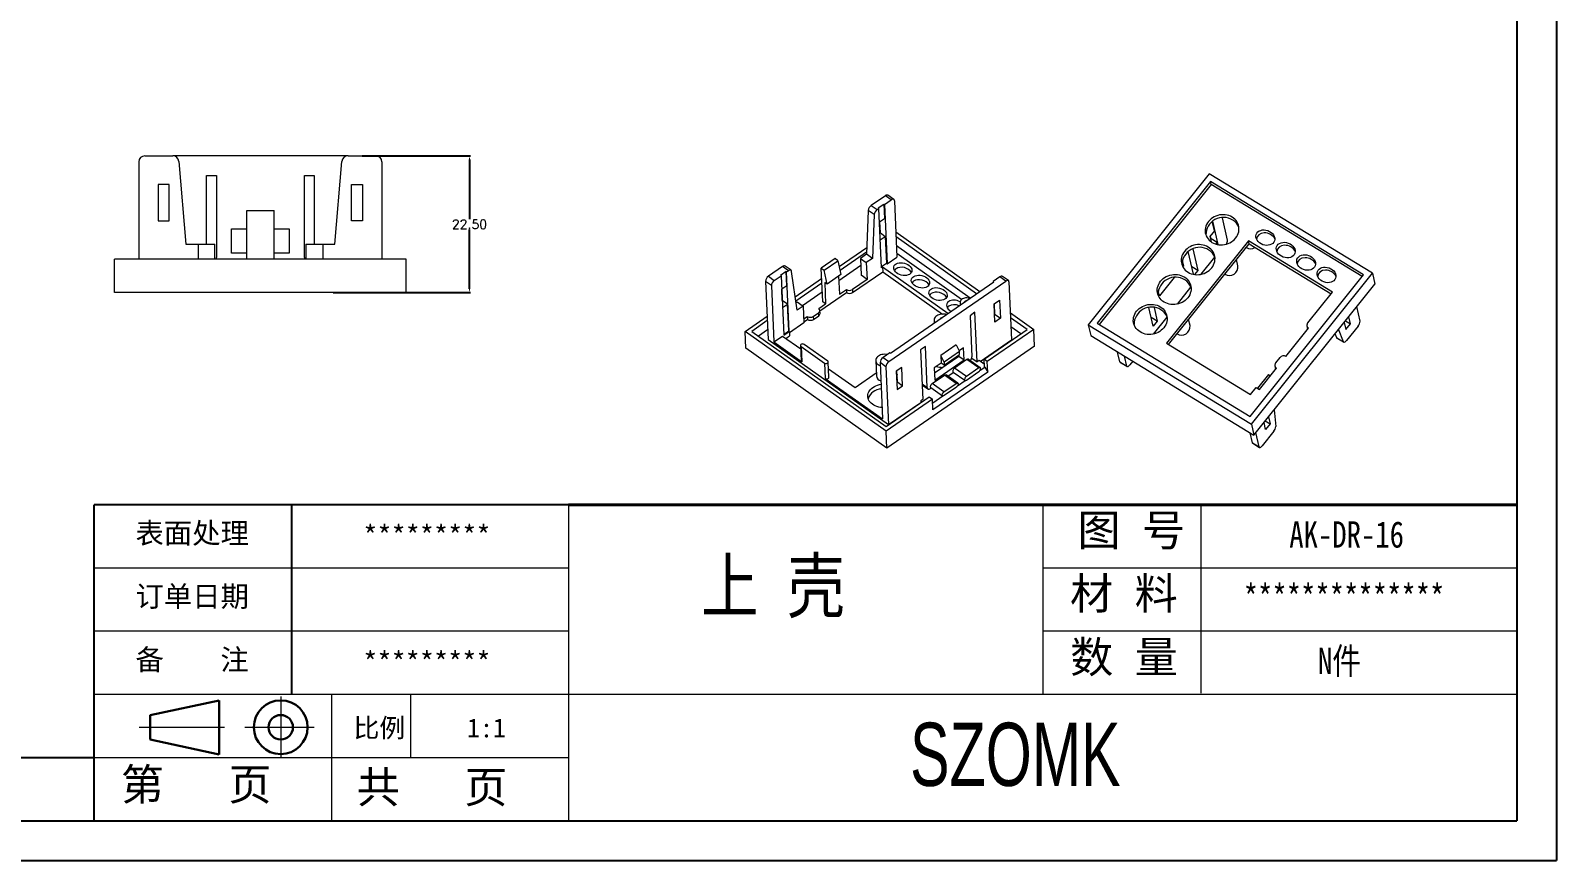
# Model space of a CAD drawing. Header units: inches. Extents: x 367 to 1846, y 456 to 866.
# Drawn here: x 502 to 753, y 456.2 to 592.7 of the extents above; entities that cross this region are included whole.
import ezdxf

# ---------------------------------------------------------------- set-up
doc = ezdxf.new("R2010")
doc.units = ezdxf.units.IN
doc.linetypes.add('CENTER2', pattern=[28.575, 19.05, -3.175, 3.175, -3.175])
doc.layers.add('文字', color=81, linetype='Continuous')
for name, color, linetype, lineweight in [('粗实线', 7, 'Continuous', 30), ('细实线', 3, 'Continuous', 9), ('细点划线', 2, 'CENTER2', 9)]:
    doc.layers.add(name, color=color, linetype=linetype, lineweight=lineweight)
doc.styles.get("Standard").update_dxf_attribs({"font": 'txt', "bigfont": 'gbcbig.shx'})
doc.styles.add('宋体', font='', dxfattribs={"width": 0.8, "height": 3.5})
doc.styles.add('长仿宋', font='', dxfattribs={"width": 0.7, "height": 4})
doc.styles.get('宋体').set_extended_font_data('SimSun')
doc.styles.get('长仿宋').set_extended_font_data('SimSun')
doc.dimstyles.new('2', dxfattribs={"dimtxt": 1.5, "dimasz": 0.6, "dimexe": 0.18, "dimexo": 0.0625, "dimgap": 0.09, "dimtad": 0, "dimtih": 1, "dimtoh": 1, "dimzin": 0, "dimdsep": 46, "dimtxsty": 'Standard', "dimcen": 0, "dimadec": 0, "dimazin": 2, "dimtfac": 1, "dimtofl": 0, "dimtmove": 0, "dimatfit": 3, "dimfxl": 1, "dimtolj": 1, "dimtzin": 0, "dimarcsym": 0})

# ---------------------------------------------------------------- blocks, each defined once
blk = doc.blocks.new('*D133')
at = {"color": 0, "lineweight": -2}
for p, q in [((556.54, 572.12), (574.35, 572.12)), ((574.17, 571.52), (574.17, 561.71)), ((574.17, 550.22), (574.17, 560.03)), ((551.74, 549.62), (574.35, 549.62))]:
    blk.add_line(p, q, dxfattribs=at)
at = {"color": 0}
for points in [[(574.07, 571.52), (574.27, 571.52), (574.17, 572.12)], [(574.07, 550.22), (574.27, 550.22), (574.17, 549.62)]]:
    blk.add_solid(points, dxfattribs=at)
at = {"layer": 'Defpoints', "color": 0}
for p in [(556.48, 572.12), (574.17, 572.12), (551.68, 549.62)]:
    blk.add_point(p, dxfattribs=at)
at = {"color": 0, "insert": (574.17, 560.87), "char_height": 1.5, "attachment_point": 5}
blk.add_mtext('\\A1;22.50', dxfattribs=at)

msp = doc.modelspace()

# ---------------------------------------------------------------- linework, layer by layer
for p, q in [((752.987, 729.265), (752.987, 456.21)), ((746.486, 722.764), (746.486, 462.711)), ((590.454, 514.722), (512.438, 514.722)), ((512.438, 462.711), (512.438, 514.722)), ((544.945, 483.515), (544.945, 514.722)), ((512.438, 473.113), (373.31, 473.113)), ((373.31, 462.711), (746.486, 462.711)), ((366.809, 456.21), (752.987, 456.21))]:
    msp.add_line(p, q)
at = {"color": 7, "linetype": 'Continuous', "lineweight": 15}
for p, q in [((519.774, 571.115), (519.774, 555.115)), ((520.774, 572.115), (525.356, 572.115)), ((554.191, 572.115), (525.356, 572.115)), ((526.352, 571.201), (527.524, 557.615)), ((552.024, 557.615), (553.195, 571.201)), ((554.191, 572.115), (558.774, 572.115)), ((559.774, 571.115), (559.774, 555.115)), ((524.774, 567.415), (522.974, 567.415)), ((522.974, 567.415), (522.974, 561.415)), ((524.774, 561.415), (524.774, 567.415)), ((530.924, 568.915), (532.524, 568.915)), ((530.924, 557.615), (530.924, 568.915)), ((532.524, 568.915), (532.524, 555.415)), ((547.024, 568.915), (548.624, 568.915)), ((547.024, 555.415), (547.024, 568.915)), ((548.624, 568.915), (548.624, 557.615)), ((554.774, 567.415), (556.574, 567.415)), ((554.774, 561.415), (554.774, 567.415)), ((556.574, 567.415), (556.574, 561.415)), ((695.869, 569.179), (675.962, 544.339)), ((696.085, 567.892), (677.423, 544.604)), ((696.196, 567.404), (677.76, 544.398)), ((722.703, 552.819), (695.869, 569.179)), ((721.243, 552.554), (696.085, 567.892)), ((696.196, 567.404), (696.085, 567.892)), ((721.016, 552.271), (696.196, 567.404)), ((642.58, 565.561), (640.261, 563.963)), ((642.433, 564.109), (643.546, 564.877)), ((643.546, 564.877), (642.58, 565.561)), ((643.973, 564.947), (643.007, 565.631)), ((537.524, 555.115), (537.524, 563.115)), ((537.524, 563.115), (542.024, 563.115)), ((542.024, 555.115), (542.024, 563.115)), ((639.778, 563.157), (639.487, 555.939)), ((640.744, 562.473), (639.778, 563.157)), ((640.261, 563.963), (641.228, 563.278)), ((640.744, 562.473), (640.453, 555.255)), ((641.228, 563.278), (641.522, 563.482)), ((641.426, 563.55), (642.337, 564.178)), ((641.426, 563.55), (641.522, 563.482)), ((641.956, 553.708), (641.522, 563.482)), ((642.337, 564.178), (642.433, 564.109)), ((642.337, 564.178), (642.441, 561.822)), ((642.433, 564.109), (642.867, 554.336)), ((644.075, 564.724), (644.486, 555.452)), ((522.974, 561.415), (524.774, 561.415)), ((535.024, 560.115), (537.524, 560.115)), ((535.024, 556.115), (535.024, 560.115)), ((542.024, 560.115), (544.524, 560.115)), ((544.524, 560.115), (544.524, 556.115)), ((556.574, 561.415), (554.774, 561.415)), ((641.621, 561.257), (642.441, 561.822)), ((641.624, 561.259), (641.705, 559.431)), ((696.718, 559.805), (695.972, 558.873)), ((696.718, 559.805), (696.37, 561.34)), ((697.333, 557.524), (696.452, 561.4)), ((698.874, 558.235), (698.031, 561.948)), ((527.524, 557.615), (529.524, 557.615)), ((529.524, 557.615), (529.524, 555.115)), ((529.524, 557.615), (532.274, 557.615)), ((532.274, 555.115), (532.274, 557.615)), ((547.274, 557.615), (547.274, 555.115)), ((547.274, 557.615), (550.024, 557.615)), ((550.024, 557.615), (550.024, 555.115)), ((550.024, 557.615), (552.024, 557.615)), ((641.705, 559.431), (641.702, 559.429)), ((642.574, 558.815), (641.705, 559.431)), ((642.574, 558.815), (641.754, 558.25)), ((642.574, 558.815), (642.77, 554.405)), ((644.301, 559.626), (658.146, 549.819)), ((657.59, 549.435), (644.336, 558.823)), ((656.548, 548.717), (644.403, 557.319)), ((702.323, 558.122), (688.844, 541.303)), ((689.182, 541.097), (702.434, 557.633)), ((695.972, 558.873), (696.173, 557.987)), ((696.156, 558.465), (696.043, 558.962)), ((696.085, 558.376), (696.156, 558.465)), ((697.162, 557.851), (696.156, 558.465)), ((696.966, 557.607), (697.162, 557.851)), ((697.232, 557.542), (697.162, 557.851)), ((716.131, 549.703), (702.323, 558.122)), ((702.434, 557.633), (702.323, 558.122)), ((702.434, 557.633), (715.905, 549.42)), ((563.774, 555.115), (515.774, 555.115)), ((515.774, 549.615), (515.774, 555.115)), ((537.524, 556.115), (535.024, 556.115)), ((544.524, 556.115), (542.024, 556.115)), ((563.774, 549.615), (563.774, 555.115)), ((634.304, 555.208), (632.027, 553.638)), ((632.511, 553.296), (634.788, 554.866)), ((634.788, 554.866), (634.304, 555.208)), ((634.788, 554.866), (635.263, 552.587)), ((634.987, 553.91), (639.531, 557.042)), ((639.5, 556.278), (635.123, 553.261)), ((639.487, 555.939), (638.475, 555.242)), ((638.475, 555.242), (639.441, 554.557)), ((638.475, 555.242), (638.597, 552.485)), ((640.453, 555.255), (639.441, 554.557)), ((640.453, 555.255), (639.487, 555.939)), ((642.867, 554.336), (644.486, 555.452)), ((655.125, 548.482), (644.46, 556.036)), ((691.416, 554.913), (691.625, 553.992)), ((693.264, 552.631), (692.407, 556.407)), ((693.163, 556.827), (693.976, 553.249)), ((694.563, 552.644), (696.8, 555.436)), ((700.589, 554.03), (700.359, 555.044)), ((625.671, 553.905), (623.352, 552.306)), ((623.352, 552.306), (624.318, 551.622)), ((624.318, 551.622), (625.431, 552.389)), ((626.246, 553.086), (625.335, 552.458)), ((625.335, 552.458), (625.431, 552.389)), ((625.431, 552.389), (625.865, 542.616)), ((626.637, 553.22), (625.671, 553.905)), ((627.064, 553.29), (626.097, 553.975)), ((626.246, 553.086), (626.342, 553.017)), ((626.35, 550.73), (626.246, 553.086)), ((626.342, 553.017), (626.637, 553.22)), ((626.775, 543.244), (626.342, 553.017)), ((628.056, 546.709), (627.161, 553.11)), ((632.272, 548.125), (632.027, 553.638)), ((632.027, 553.638), (632.511, 553.296)), ((632.986, 551.017), (632.511, 553.296)), ((635.263, 552.587), (632.986, 551.017)), ((634.9, 552.337), (635.032, 549.353)), ((638.527, 554.058), (634.933, 551.581)), ((637.182, 549.643), (642.141, 553.061)), ((639.563, 551.801), (638.597, 552.485)), ((639.441, 554.557), (639.563, 551.801)), ((642.77, 554.405), (641.95, 553.839)), ((642.108, 553.813), (641.956, 553.708)), ((652.876, 546.186), (642.108, 553.813)), ((642.108, 553.813), (642.141, 553.061)), ((642.141, 553.061), (651.97, 546.099)), ((642.77, 554.405), (642.867, 554.336)), ((662.817, 551.599), (661.851, 552.284)), ((691.625, 553.992), (691.393, 554.134)), ((691.625, 553.992), (691.519, 553.861)), ((693.976, 553.249), (692.987, 553.852)), ((693.976, 553.249), (693.454, 552.598)), ((702.58, 529.266), (721.243, 552.554)), ((702.797, 527.978), (722.703, 552.819)), ((722.703, 552.819), (723.11, 551.028)), ((622.868, 551.456), (623.29, 541.934)), ((623.834, 550.772), (622.868, 551.456)), ((623.834, 550.772), (624.245, 541.5)), ((626.35, 550.73), (625.53, 550.165)), ((625.614, 548.339), (625.533, 550.166)), ((627.747, 548.919), (632.103, 551.922)), ((632.135, 551.201), (627.842, 548.242)), ((632.599, 551.291), (632.755, 547.783)), ((632.986, 551.017), (632.599, 551.291)), ((635.032, 549.353), (636.171, 550.137)), ((636.171, 550.137), (636.193, 549.636)), ((639.563, 551.801), (637.16, 550.144)), ((637.16, 550.144), (637.182, 549.643)), ((643.162, 538.274), (662.39, 551.529)), ((643.406, 539.658), (660.408, 551.378)), ((661.424, 552.214), (660.311, 551.446)), ((660.408, 551.378), (660.311, 551.446)), ((660.311, 551.446), (660.317, 551.315)), ((662.39, 551.529), (661.424, 552.214)), ((662.919, 551.377), (663.341, 541.854)), ((687.685, 549.076), (687.476, 549.997)), ((690.118, 552.112), (687.685, 549.076)), ((690.623, 547.728), (692.86, 550.52)), ((703.203, 526.188), (723.11, 551.028)), ((563.774, 549.615), (515.774, 549.615)), ((625.611, 548.337), (625.614, 548.339)), ((626.483, 547.723), (625.614, 548.339)), ((625.663, 547.158), (626.483, 547.723)), ((626.679, 543.312), (626.483, 547.723)), ((628.102, 548.091), (627.884, 547.941)), ((629.068, 547.407), (628.056, 546.709)), ((628.102, 548.091), (629.068, 547.407)), ((632.202, 549.698), (628.974, 547.473)), ((629.068, 547.407), (629.19, 544.65)), ((631.616, 546.998), (632.755, 547.783)), ((631.813, 546.617), (636.193, 549.636)), ((632.755, 547.783), (632.272, 548.125)), ((654.865, 547.97), (654.883, 547.569)), ((660.471, 547.778), (661.382, 548.406)), ((660.604, 544.771), (660.471, 547.778)), ((660.473, 547.78), (660.554, 545.952)), ((660.491, 547.38), (660.488, 547.382)), ((661.382, 548.406), (661.515, 545.399)), ((712.067, 544.631), (716.131, 549.703)), ((720.677, 544.942), (720.138, 547.319)), ((619.508, 543.24), (623.122, 545.731)), ((623.154, 545.01), (620.596, 543.247)), ((629.161, 545.305), (629.744, 545.707)), ((629.183, 544.804), (629.766, 545.206)), ((629.744, 545.707), (629.766, 545.206)), ((630.733, 545.714), (631.594, 546.307)), ((630.733, 545.714), (630.756, 545.213)), ((630.756, 545.213), (631.616, 545.806)), ((631.616, 545.806), (631.594, 546.307)), ((631.832, 546.179), (631.81, 546.68)), ((650.612, 545.061), (650.631, 544.638)), ((657.326, 546.385), (656.516, 545.827)), ((656.516, 545.827), (656.816, 539.061)), ((657.688, 538.215), (657.326, 546.385)), ((660.645, 546.015), (660.552, 545.951)), ((661.515, 545.399), (660.604, 544.771)), ((660.645, 546.015), (661.515, 545.399)), ((663.145, 546.278), (666.989, 543.555)), ((665.901, 543.548), (663.18, 545.475)), ((686.635, 544.089), (685.936, 547.168)), ((687.299, 544.917), (686.31, 545.52)), ((687.299, 544.917), (686.635, 544.089)), ((686.683, 542.812), (688.92, 545.604)), ((686.784, 547.184), (687.299, 544.917)), ((692.709, 544.197), (692.479, 545.211)), ((718.267, 544.984), (719.077, 544.49)), ((719.077, 544.49), (718.81, 545.663)), ((642.701, 526.812), (619.508, 543.24)), ((619.631, 540.483), (619.508, 543.24)), ((620.596, 543.247), (642.726, 527.572)), ((623.22, 543.506), (621.705, 542.462)), ((624.245, 541.5), (625.662, 542.476)), ((625.662, 542.476), (628.652, 540.358)), ((625.859, 542.747), (626.679, 543.312)), ((625.865, 542.616), (626.775, 543.244)), ((626.217, 542.084), (626.809, 542.492)), ((626.679, 543.312), (626.775, 543.244)), ((629.19, 544.65), (626.787, 542.993)), ((626.787, 542.993), (626.809, 542.492)), ((658.817, 538.664), (665.901, 543.548)), ((666.989, 543.555), (659.349, 538.288)), ((664.859, 542.829), (663.247, 543.971)), ((667.112, 540.798), (666.989, 543.555)), ((675.962, 544.339), (702.797, 527.978)), ((675.962, 544.339), (676.369, 542.548)), ((676.369, 542.548), (703.203, 526.188)), ((677.423, 544.604), (702.58, 529.266)), ((708.479, 539.115), (712.211, 543.773)), ((711.944, 544.135), (712.017, 543.81)), ((716.837, 542.191), (716.572, 542.87)), ((717.955, 541.509), (717.145, 543.585)), ((718.064, 544.731), (718.33, 543.559)), ((718.33, 543.559), (719.077, 544.49)), ((720.337, 544.099), (718.436, 541.727)), ((642.823, 524.055), (619.631, 540.483)), ((623.29, 541.934), (643.1, 527.901)), ((624.245, 541.5), (628.836, 538.248)), ((628.628, 540.913), (628.739, 538.407)), ((628.724, 540.754), (628.836, 538.248)), ((628.724, 540.754), (632.59, 538.016)), ((633.096, 538.365), (629.231, 541.103)), ((643.309, 539.726), (642.196, 538.959)), ((667.112, 540.798), (642.823, 524.055)), ((643.406, 539.658), (643.309, 539.726)), ((649.179, 540.769), (648.369, 540.211)), ((648.369, 540.211), (648.731, 532.041)), ((649.479, 534.003), (649.179, 540.769)), ((654.252, 541.012), (651.722, 539.268)), ((654.769, 539.918), (652.239, 538.174)), ((654.252, 541.012), (654.769, 539.918)), ((655.446, 540.544), (654.712, 540.038)), ((654.791, 539.417), (654.769, 539.918)), ((655.535, 538.539), (655.446, 540.544)), ((658.201, 538.311), (663.341, 541.854)), ((681.167, 538.216), (680.797, 539.849)), ((688.844, 541.303), (702.653, 532.884)), ((716.837, 542.191), (717.955, 541.509)), ((716.88, 542.137), (717.998, 541.455)), ((632.59, 538.016), (632.701, 535.51)), ((633.304, 535.7), (633.193, 538.206)), ((640.998, 538.434), (641.109, 535.928)), ((642.678, 537.424), (641.712, 538.109)), ((641.712, 538.109), (642.123, 528.837)), ((642.196, 538.959), (643.162, 538.274)), ((642.678, 537.424), (643.1, 527.901)), ((645.291, 537.314), (644.38, 536.686)), ((645.424, 534.307), (645.291, 537.314)), ((651.778, 538.015), (650.639, 537.23)), ((650.639, 537.23), (650.728, 535.226)), ((650.676, 536.405), (654.666, 539.155)), ((650.728, 535.226), (655.535, 538.539)), ((651.722, 539.268), (651.778, 538.015)), ((652.239, 538.174), (651.722, 539.268)), ((652.261, 537.673), (651.778, 538.015)), ((652.239, 538.174), (652.261, 537.673)), ((652.261, 537.673), (654.791, 539.417)), ((656.002, 538.603), (653.978, 537.207)), ((654.666, 539.155), (654.658, 539.325)), ((654.666, 539.155), (655.535, 538.539)), ((657.935, 537.234), (655.911, 535.838)), ((657.935, 537.234), (656.002, 538.603)), ((658.191, 537.276), (656.258, 538.645)), ((656.818, 538.831), (656.812, 538.967)), ((656.818, 538.831), (657.688, 538.215)), ((658.017, 538.442), (657.688, 538.215)), ((658.853, 537.849), (658.017, 538.442)), ((658.165, 536.856), (658.921, 537.377)), ((659.349, 538.288), (658.817, 538.664)), ((658.873, 537.411), (658.817, 538.664)), ((658.873, 537.411), (658.921, 537.377)), ((658.921, 537.377), (659.426, 536.534)), ((659.426, 536.534), (659.349, 538.288)), ((681.167, 538.216), (682.285, 537.534)), ((681.218, 538.136), (682.336, 537.454)), ((682.285, 537.534), (681.915, 539.167)), ((683.268, 538.342), (682.774, 537.726)), ((706.677, 537.563), (706.75, 537.237)), ((706.8, 538.059), (707.505, 538.939)), ((632.701, 535.51), (642.123, 528.837)), ((633.241, 537.108), (637.597, 534.023)), ((637.597, 534.023), (641.087, 536.429)), ((644.38, 536.686), (644.513, 533.679)), ((644.461, 534.858), (644.554, 534.923)), ((644.554, 534.923), (644.473, 536.75)), ((644.554, 534.923), (645.424, 534.307)), ((650.284, 534.661), (652.308, 536.056)), ((659.426, 536.534), (650.419, 530.325)), ((654.241, 534.687), (652.308, 536.056)), ((654.497, 534.729), (652.564, 536.098)), ((653.845, 536.496), (652.911, 535.852)), ((653.748, 536.564), (655.681, 535.195)), ((655.911, 535.838), (653.978, 537.207)), ((654.471, 534.309), (655.727, 535.175)), ((655.937, 535.237), (657.961, 536.632)), ((705.609, 536.155), (703.79, 533.885)), ((704.124, 533.681), (706.944, 537.2)), ((705.609, 536.155), (705.943, 535.951)), ((642.726, 527.572), (649.81, 532.455)), ((644.513, 533.679), (645.424, 534.307)), ((648.71, 534.396), (649.58, 533.78)), ((649.81, 532.455), (650.342, 532.079)), ((650.151, 533.95), (650.007, 533.85)), ((650.054, 534.018), (651.987, 532.649)), ((652.217, 533.292), (650.284, 534.661)), ((650.368, 531.481), (652.033, 532.629)), ((652.217, 533.292), (654.241, 534.687)), ((654.267, 534.086), (652.243, 532.691)), ((702.653, 532.884), (703.565, 534.022)), ((703.565, 534.022), (704.124, 533.681)), ((650.342, 532.079), (642.701, 526.812)), ((643.1, 527.901), (648.414, 531.564)), ((648.731, 532.041), (648.402, 531.815)), ((648.402, 531.815), (648.414, 531.564)), ((648.402, 531.815), (648.638, 531.648)), ((648.414, 531.564), (648.465, 531.528)), ((650.419, 530.325), (650.342, 532.079)), ((706.541, 530.353), (706.823, 527.618)), ((702.797, 527.978), (703.203, 526.188)), ((705.142, 527.102), (704.876, 528.275)), ((705.078, 528.527), (705.889, 528.033)), ((705.889, 528.033), (705.142, 527.102)), ((705.622, 529.206), (705.889, 528.033)), ((642.823, 524.055), (642.701, 526.812)), ((702.97, 524.923), (702.6, 526.556)), ((702.97, 524.923), (704.088, 524.241)), ((703.021, 524.843), (704.139, 524.161)), ((704.088, 524.241), (703.549, 526.618)), ((706.478, 526.805), (704.577, 524.433))]:
    msp.add_line(p, q, dxfattribs=at)
at = {"color": 8, "linetype": 'Continuous', "lineweight": 15}
msp.add_line((648.617, 534.613), (649.479, 534.003), dxfattribs=at)
at = {"color": 7, "linetype": 'Continuous', "lineweight": 15, "flags": 128}
for points in [[(644.075, 564.724), (644.061, 564.815), (644.028, 564.89), (643.977, 564.944), (643.911, 564.977), (643.831, 564.986), (643.742, 564.972), (643.646, 564.935), (643.546, 564.877)], [(696.315, 557.894), (696.576, 557.755), (696.854, 557.643), (697.147, 557.56), (697.45, 557.508), (697.759, 557.486), (698.071, 557.496), (698.382, 557.536), (698.688, 557.608), (698.985, 557.708), (699.269, 557.838), (699.537, 557.994), (699.785, 558.174), (700.01, 558.378), (700.21, 558.601), (700.382, 558.841), (700.523, 559.096), (700.633, 559.361), (700.708, 559.634), (700.75, 559.911), (700.757, 560.189), (700.728, 560.464), (700.665, 560.733), (700.568, 560.992), (700.439, 561.238), (700.278, 561.468), (700.089, 561.679), (699.873, 561.869), (699.633, 562.034), (699.372, 562.174), (699.094, 562.286), (698.801, 562.368), (698.498, 562.421), (698.189, 562.442), (697.877, 562.433), (697.566, 562.392), (697.26, 562.321), (696.963, 562.22), (696.679, 562.091), (696.411, 561.935), (696.163, 561.754), (695.938, 561.551), (695.738, 561.328), (695.566, 561.087), (695.425, 560.833), (695.315, 560.567), (695.239, 560.294), (695.198, 560.017), (695.191, 559.74), (695.22, 559.465), (695.283, 559.196), (695.38, 558.937), (695.509, 558.691), (695.67, 558.461), (695.859, 558.249), (696.075, 558.06), (696.315, 557.894)], [(692.375, 552.978), (692.636, 552.838), (692.914, 552.726), (693.207, 552.644), (693.51, 552.591), (693.819, 552.57), (694.131, 552.579), (694.442, 552.62), (694.748, 552.691), (695.045, 552.792), (695.329, 552.921), (695.597, 553.077), (695.845, 553.258), (696.071, 553.461), (696.27, 553.684), (696.442, 553.925), (696.583, 554.179), (696.693, 554.445), (696.769, 554.718), (696.81, 554.995), (696.817, 555.273), (696.788, 555.548), (696.725, 555.816), (696.628, 556.075), (696.499, 556.321), (696.338, 556.551), (696.149, 556.763), (695.933, 556.952), (695.693, 557.118), (695.432, 557.258), (695.154, 557.369), (694.861, 557.452), (694.558, 557.504), (694.249, 557.526), (693.937, 557.516), (693.626, 557.476), (693.32, 557.404), (693.023, 557.304), (692.739, 557.174), (692.471, 557.018), (692.223, 556.838), (691.998, 556.634), (691.798, 556.411), (691.626, 556.171), (691.485, 555.916), (691.375, 555.651), (691.3, 555.378), (691.258, 555.101), (691.251, 554.823), (691.28, 554.548), (691.343, 554.28), (691.44, 554.02), (691.569, 553.774), (691.73, 553.544), (691.919, 553.333), (692.135, 553.143), (692.375, 552.978)], [(532.57, 555.115), (532.543, 555.22), (532.524, 555.415)], [(547.024, 555.415), (547.004, 555.22), (546.978, 555.115)], [(627.161, 553.11), (627.141, 553.19), (627.103, 553.253), (627.051, 553.299), (626.985, 553.324), (626.908, 553.329), (626.822, 553.313), (626.731, 553.276), (626.637, 553.22)], [(691.753, 552.202), (691.993, 552.036), (692.209, 551.846), (692.399, 551.635), (692.559, 551.405), (692.689, 551.159), (692.785, 550.9), (692.848, 550.631), (692.877, 550.356), (692.87, 550.078), (692.829, 549.801), (692.753, 549.528), (692.644, 549.263), (692.502, 549.008), (692.33, 548.768), (692.131, 548.545), (691.905, 548.342), (691.657, 548.161), (691.389, 548.005), (691.105, 547.876), (690.808, 547.775), (690.502, 547.704), (690.192, 547.663), (689.879, 547.653), (689.57, 547.675), (689.267, 547.727), (688.975, 547.81), (688.696, 547.922), (688.435, 548.061), (688.195, 548.227), (687.979, 548.417), (687.79, 548.628), (687.629, 548.858), (687.5, 549.104), (687.403, 549.363), (687.34, 549.632), (687.312, 549.907), (687.318, 550.185), (687.36, 550.462), (687.436, 550.735), (687.545, 551), (687.686, 551.255), (687.858, 551.495), (688.058, 551.718), (688.283, 551.921), (688.531, 552.102), (688.799, 552.258), (689.083, 552.387), (689.38, 552.488), (689.686, 552.559), (689.997, 552.6), (690.309, 552.61), (690.619, 552.588), (690.921, 552.536), (691.214, 552.453), (691.492, 552.341), (691.753, 552.202)], [(662.919, 551.377), (662.905, 551.468), (662.872, 551.542), (662.821, 551.596), (662.755, 551.629), (662.675, 551.638), (662.586, 551.624), (662.49, 551.587), (662.39, 551.529)], [(656.458, 548.655), (656.36, 548.69), (656.178, 548.732), (655.987, 548.749), (655.793, 548.742), (655.603, 548.709), (655.424, 548.654), (655.262, 548.576), (655.122, 548.48), (655.009, 548.367), (654.927, 548.243), (654.878, 548.111), (654.865, 547.976), (654.887, 547.842), (654.944, 547.714), (654.993, 547.645)], [(687.813, 547.285), (688.053, 547.12), (688.269, 546.93), (688.459, 546.719), (688.619, 546.489), (688.749, 546.243), (688.846, 545.984), (688.909, 545.715), (688.937, 545.44), (688.93, 545.162), (688.889, 544.885), (688.813, 544.612), (688.704, 544.347), (688.562, 544.092), (688.391, 543.852), (688.191, 543.629), (687.965, 543.425), (687.717, 543.245), (687.449, 543.089), (687.165, 542.959), (686.868, 542.859), (686.563, 542.787), (686.252, 542.747), (685.939, 542.737), (685.63, 542.759), (685.327, 542.811), (685.035, 542.894), (684.756, 543.005), (684.495, 543.145), (684.256, 543.311), (684.039, 543.5), (683.85, 543.712), (683.69, 543.942), (683.56, 544.188), (683.463, 544.447), (683.4, 544.715), (683.372, 544.99), (683.378, 545.268), (683.42, 545.545), (683.496, 545.818), (683.605, 546.084), (683.746, 546.338), (683.918, 546.579), (684.118, 546.802), (684.343, 547.005), (684.592, 547.186), (684.859, 547.342), (685.144, 547.471), (685.44, 547.572), (685.746, 547.643), (686.057, 547.684), (686.369, 547.693), (686.679, 547.672), (686.982, 547.619), (687.274, 547.537), (687.552, 547.425), (687.813, 547.285)], [(652.627, 546.014), (652.474, 546.056), (652.261, 546.09), (652.043, 546.101), (651.824, 546.087), (651.609, 546.05), (651.404, 545.99), (651.215, 545.909), (651.044, 545.808), (650.898, 545.69), (650.779, 545.559), (650.69, 545.417), (650.634, 545.267), (650.612, 545.114), (650.624, 544.961), (650.67, 544.813), (650.727, 544.705)], [(712.095, 543.628), (712.045, 543.724), (712.017, 543.81)], [(629.231, 541.103), (629.133, 541.151), (629.016, 541.172), (628.895, 541.164), (628.784, 541.128), (628.696, 541.067), (628.642, 540.99), (628.628, 540.905), (628.657, 540.823), (628.724, 540.754)], [(716.88, 542.137), (716.864, 542.148), (716.837, 542.191)], [(717.955, 541.509), (717.982, 541.467), (718.023, 541.445), (718.075, 541.443), (718.136, 541.463), (718.206, 541.503), (718.281, 541.562), (718.358, 541.637), (718.436, 541.727)], [(632.59, 538.016), (632.688, 537.968), (632.804, 537.947), (632.926, 537.955), (633.037, 537.992), (633.125, 538.053), (633.179, 538.13), (633.192, 538.214), (633.163, 538.296), (633.096, 538.365)], [(642.873, 539.425), (642.86, 539.428), (642.647, 539.463), (642.429, 539.473), (642.21, 539.46), (641.995, 539.423), (641.79, 539.363), (641.6, 539.281), (641.43, 539.181), (641.284, 539.063), (641.165, 538.931), (641.076, 538.789), (641.02, 538.64), (640.998, 538.487), (641.01, 538.334), (641.056, 538.185), (641.135, 538.044), (641.246, 537.914), (641.385, 537.798), (641.548, 537.7), (641.733, 537.621), (641.734, 537.621)], [(656.258, 538.645), (656.253, 538.648), (656.183, 538.668), (656.096, 538.653), (656.002, 538.603)], [(657.961, 536.632), (658.054, 536.712), (658.137, 536.813), (658.201, 536.926), (658.241, 537.039), (658.251, 537.142), (658.232, 537.225), (658.186, 537.279), (658.116, 537.299), (658.029, 537.284), (657.935, 537.234)], [(681.218, 538.136), (681.19, 538.162), (681.167, 538.216)], [(682.285, 537.534), (682.308, 537.481), (682.345, 537.449), (682.396, 537.441), (682.459, 537.456), (682.531, 537.494), (682.61, 537.553), (682.692, 537.631), (682.774, 537.726)], [(706.828, 537.056), (706.778, 537.151), (706.75, 537.237)], [(632.701, 535.51), (632.799, 535.462), (632.915, 535.441), (633.037, 535.449), (633.148, 535.486), (633.236, 535.547), (633.29, 535.624), (633.304, 535.7)], [(652.308, 536.056), (652.402, 536.106), (652.489, 536.122), (652.559, 536.102), (652.564, 536.098)], [(653.978, 537.207), (653.885, 537.128), (653.802, 537.027), (653.738, 536.914), (653.698, 536.801), (653.688, 536.697), (653.706, 536.615), (653.748, 536.564)], [(654.241, 534.687), (654.335, 534.737), (654.422, 534.753), (654.492, 534.733), (654.539, 534.679), (654.558, 534.596), (654.547, 534.493), (654.507, 534.379), (654.443, 534.266), (654.361, 534.165), (654.267, 534.086)], [(655.911, 535.838), (655.817, 535.759), (655.735, 535.658), (655.67, 535.545), (655.631, 535.432), (655.62, 535.328), (655.639, 535.246), (655.686, 535.192), (655.756, 535.171), (655.843, 535.187), (655.937, 535.237)], [(642.04, 530.716), (641.786, 530.746), (641.487, 530.805), (641.2, 530.887), (640.928, 530.991), (640.677, 531.116), (640.448, 531.261), (640.244, 531.423), (640.068, 531.601), (639.923, 531.791), (639.81, 531.993), (639.73, 532.203), (639.684, 532.419), (639.674, 532.638), (639.699, 532.857), (639.758, 533.073), (639.852, 533.284), (639.979, 533.488), (640.137, 533.68), (640.325, 533.86), (640.539, 534.025), (640.778, 534.173), (641.038, 534.301), (641.316, 534.409), (641.609, 534.495), (641.87, 534.55)], [(648.773, 534.352), (648.713, 534.325), (648.632, 534.29)], [(649.479, 534.003), (649.493, 533.912), (649.526, 533.838), (649.576, 533.783), (649.643, 533.751), (649.722, 533.741), (649.812, 533.755), (649.908, 533.792), (650.007, 533.85)], [(650.054, 534.018), (650.013, 534.068), (649.994, 534.151), (650.004, 534.254), (650.044, 534.368), (650.108, 534.481), (650.191, 534.582), (650.284, 534.661)], [(652.243, 532.691), (652.149, 532.641), (652.062, 532.625), (651.992, 532.645), (651.945, 532.699), (651.926, 532.782), (651.937, 532.885), (651.977, 532.999), (652.041, 533.112), (652.123, 533.213), (652.217, 533.292)], [(703.021, 524.843), (702.993, 524.869), (702.97, 524.923)], [(704.088, 524.241), (704.111, 524.188), (704.148, 524.156), (704.199, 524.148), (704.262, 524.163), (704.334, 524.2), (704.413, 524.26), (704.495, 524.338), (704.577, 524.433)]]:
    msp.add_lwpolyline(points, dxfattribs=at)
at = {"color": 7, "linetype": 'Continuous', "lineweight": 15}
for centre, radius, start, end in [((520.774, 571.115), 1, 90, 180), ((525.356, 571.115), 1, 4.92711, 90), ((554.191, 571.115), 1, 90, 175.07289), ((558.774, 571.115), 1, 0, 90), ((642.844, 565.287), 0.381, 64.74564, 133.88821), ((640.915, 563.022), 1.145, 124.78498, 173.24288), ((641.881, 562.338), 1.145, 124.78498, 173.24288), ((698.198, 559.109), 2.885, 57.61349, 180.12358), ((698.554, 559.54), 2.332, 19.97173, 59.32817), ((697.838, 558.208), 1.036, 324.44797, 1.46036), ((694.258, 554.193), 2.885, 57.61349, 180.12358), ((694.615, 554.624), 2.332, 19.97173, 59.32817), ((702.666, 557.96), 1.134, 232.46646, 307.9708), ((623.979, 551.387), 1.113, 124.28713, 176.41914), ((625.934, 553.635), 0.377, 64.34317, 134.29068), ((661.688, 551.939), 0.381, 64.74564, 133.88821), ((699.175, 553.877), 1.423, 239.13771, 6.15914), ((624.945, 550.702), 1.113, 124.28713, 176.41914), ((636.66, 550.911), 0.915, 237.67176, 303.08869), ((690.315, 549.284), 2.881, 57.47037, 180.2667), ((690.675, 549.708), 2.332, 19.97173, 59.32817), ((636.682, 550.41), 0.915, 237.67176, 303.08869), ((655.878, 547.929), 0.331, 89.02216, 160.13817), ((630.234, 546.481), 0.915, 237.67176, 303.08869), ((630.256, 545.98), 0.915, 237.67176, 303.08869), ((631.407, 546.659), 0.399, 297.97035, 58.24531), ((631.392, 546.185), 0.44, 300.57928, 359.27368), ((651.944, 544.973), 0.503, 103.55295, 145.60739), ((686.375, 544.368), 2.881, 57.47037, 180.2667), ((686.735, 544.791), 2.332, 19.97173, 59.32817), ((719.386, 544.973), 1.291, 317.37635, 358.60548), ((691.295, 544.044), 1.423, 239.13771, 6.15914), ((712.498, 544.262), 0.567, 139.42241, 239.66705), ((628.941, 538.421), 0.202, 183.93105, 238.6876), ((642.823, 538.039), 1.113, 124.28713, 176.41914), ((643.789, 537.355), 1.113, 124.28713, 176.41914), ((651.983, 541.124), 3.795, 254.65053, 270.49647), ((655.793, 539.103), 1.024, 318.80358, 357.64464), ((707.231, 537.69), 0.567, 139.42241, 239.66705), ((708.096, 538.452), 0.766, 60.03192, 140.53369), ((642.096, 536.081), 0.999, 188.8346, 255.42409), ((645.851, 535.907), 1.371, 170.20428, 194.87221), ((642.085, 531.317), 2.488, 94.19267, 160.23691), ((648.856, 534.588), 0.24, 192.4032, 232.87591), ((705.444, 527.724), 1.383, 318.35221, 355.59828)]:
    msp.add_arc(centre, radius, start, end, dxfattribs=at)
for centre, major_axis, ratio in [((705.091, 558.668), (1.499, -0.537), 0.7741538), ((708.445, 556.623), (1.499, -0.537), 0.7741538), ((711.799, 554.578), (1.499, -0.537), 0.7741538), ((645.459, 553.49), (1.485, -0.379), 0.6632131), ((648.358, 551.436), (1.485, -0.379), 0.6632131), ((715.154, 552.533), (1.499, -0.537), 0.7741538), ((651.257, 549.383), (1.485, -0.379), 0.6632131)]:
    msp.add_ellipse(centre, major_axis=major_axis, ratio=ratio, dxfattribs=at)
for centre, major_axis, ratio, start_param, end_param in [((705.202, 558.18), (1.499, -0.537), 0.7741538, 0.6504634, 3.4077534), ((708.556, 556.135), (1.499, -0.537), 0.7741538, 0.6504634, 3.4077534), ((711.91, 554.09), (1.499, -0.537), 0.7741538, 0.6504634, 3.4077534), ((645.493, 552.738), (1.485, -0.379), 0.6632131, 2.6170437, 2.9702179), ((645.493, 552.738), (1.485, -0.379), 0.6632131, 0.5679585, 2.6170437), ((715.265, 552.044), (1.499, -0.537), 0.7741538, 0.6504634, 3.4077534), ((648.392, 550.684), (1.485, -0.379), 0.6632131, 2.6170437, 2.9702179), ((648.392, 550.684), (1.485, -0.379), 0.6632131, 0.5679585, 2.6170437), ((651.291, 548.631), (1.485, -0.379), 0.6632131, 2.6170437, 2.9702179), ((651.291, 548.631), (1.485, -0.379), 0.6632131, 0.5679585, 2.6170437), ((654.157, 547.329), (1.485, -0.379), 0.6632131, 2.6170437, 4.3492958), ((654.19, 546.577), (1.485, -0.379), 0.6632131, 2.6170437, 2.9702179), ((654.157, 547.329), (1.485, -0.379), 0.6632131, 1.2345101, 2.6170437), ((654.19, 546.577), (1.485, -0.379), 0.6632131, 1.3690899, 2.6170437)]:
    msp.add_ellipse(centre, major_axis=major_axis, ratio=ratio, start_param=start_param, end_param=end_param, dxfattribs=at)
at = {"layer": '粗实线', "color": 7, "lineweight": 40}
msp.add_line((746.486, 514.722), (590.454, 514.722), dxfattribs=at)
at = {"layer": '粗实线', "color": 7}
for p, q in [((532.997, 482.542), (521.631, 480.133)), ((532.997, 482.542), (532.997, 473.634)), ((521.631, 480.133), (521.631, 476.113)), ((521.631, 476.113), (532.997, 473.634))]:
    msp.add_line(p, q, dxfattribs=at)
for radius in [4.419, 2.01]:
    msp.add_circle((543.112, 478.123), radius, dxfattribs=at)
at = {"layer": '细实线', "color": 7}
for p, q in [((590.454, 514.722), (590.454, 462.711)), ((668.47, 514.722), (668.47, 483.515)), ((694.475, 514.722), (694.475, 483.734)), ((590.454, 504.319), (512.438, 504.319)), ((746.486, 504.319), (668.47, 504.319)), ((590.454, 493.917), (512.438, 493.917)), ((746.486, 493.917), (668.47, 493.917)), ((746.486, 483.515), (512.438, 483.515)), ((551.446, 483.515), (551.446, 462.711)), ((564.449, 483.515), (564.449, 473.113)), ((590.454, 473.113), (512.438, 473.113))]:
    msp.add_line(p, q, dxfattribs=at)
at = {"layer": '细点划线', "color": 7}
for p, q in [((543.112, 483.21), (543.112, 473.113)), ((519.819, 478.123), (533.867, 478.123)), ((537.203, 478.123), (548.624, 478.123))]:
    msp.add_line(p, q, dxfattribs=at)

# ---------------------------------------------------------------- texts
at = {"char_height": 3.42091, "width": 1944.27644, "attachment_point": 1}
for s, insert in [('{\\fSimHei|b0|i0|c134|p49;表面处理}', (519.222, 511.769)), ('{\\fSimHei|b0|i0|c134|p49;*********}', (556.691, 511.33)), ('{\\fSimHei|b0|i0|c134|p49;订单日期}', (519.222, 501.367)), ('{\\fSimHei|b0|i0|c134|p49;备    注}', (519.222, 490.965)), ('{\\fSimHei|b0|i0|c134|p49;*********}', (556.691, 490.525))]:
    msp.add_mtext(s, dxfattribs=dict(at, insert=insert))
at = {"layer": '文字', "color": 0, "attachment_point": 1, "style": '宋体'}
for s, insert, char_height, width in [('{\\H1.111x;AK-DR-16}', (709.03, 512.004), 3.90079, 45.09756), ('上 壳', (612.286, 505.742), 8.6684, 110.82277), ('{\\H1.111x;**************}', (701.526, 501.602), 3.90079, 45.09756), ('{\\H1.111x;N件}', (713.748, 491.2), 3.90079, 45.09756)]:
    msp.add_mtext(s, dxfattribs=dict(at, insert=insert, char_height=char_height, width=width))
at = {"layer": '粗实线', "insert": (646.648, 478.875), "char_height": 10.40212, "width": 116.64945, "attachment_point": 1, "style": '长仿宋'}
msp.add_mtext('{\\fSTXinwei|b0|i0|c134|p2;SZOMK}', dxfattribs=at)
at = {"layer": '细实线', "color": 7, "attachment_point": 1}
for s, insert, char_height, width in [('{\\fSimSun|b0|i0|c134|p54;图 号}', (674.189, 513.143), 5.20106, 26.00529), ('{\\fSimSun|b0|i0|c134|p54;材 料   }', (672.956, 502.74), 5.20106, 26.00529), ('{\\fSimSun|b0|i0|c134|p54;数 量}', (672.982, 492.287), 5.20106, 23.49904), ('{\\fSimSun|b0|i0|c134|p54;比例}', (555.087, 479.576), 3.12064, 13.69862), ('{\\fSimSun|b0|i0|c134|p54;1:1}', (573.778, 479.576), 3.12064, 13.69862), ('{\\fSimSun|b0|i0|c134|p54;第   页}', (516.815, 471.325), 5.20106, 39.00794), ('{\\fSimSun|b0|i0|c134|p54; 共   页}', (552.083, 470.883), 5.20106, 39.00794)]:
    msp.add_mtext(s, dxfattribs=dict(at, insert=insert, char_height=char_height, width=width))

# ---------------------------------------------------------------- dimensions: what is measured, and where the dimension line sits
dim = msp.add_linear_dim(base=(574.172, 572.115), p1=(551.678, 549.615), p2=(556.482, 572.115), angle=90, dimstyle='2')
dim.commit()
dim.dimension.update_dxf_attribs({"geometry": '*D133', "text_midpoint": (574.172, 560.865)})

doc.saveas('drawing.dxf')
